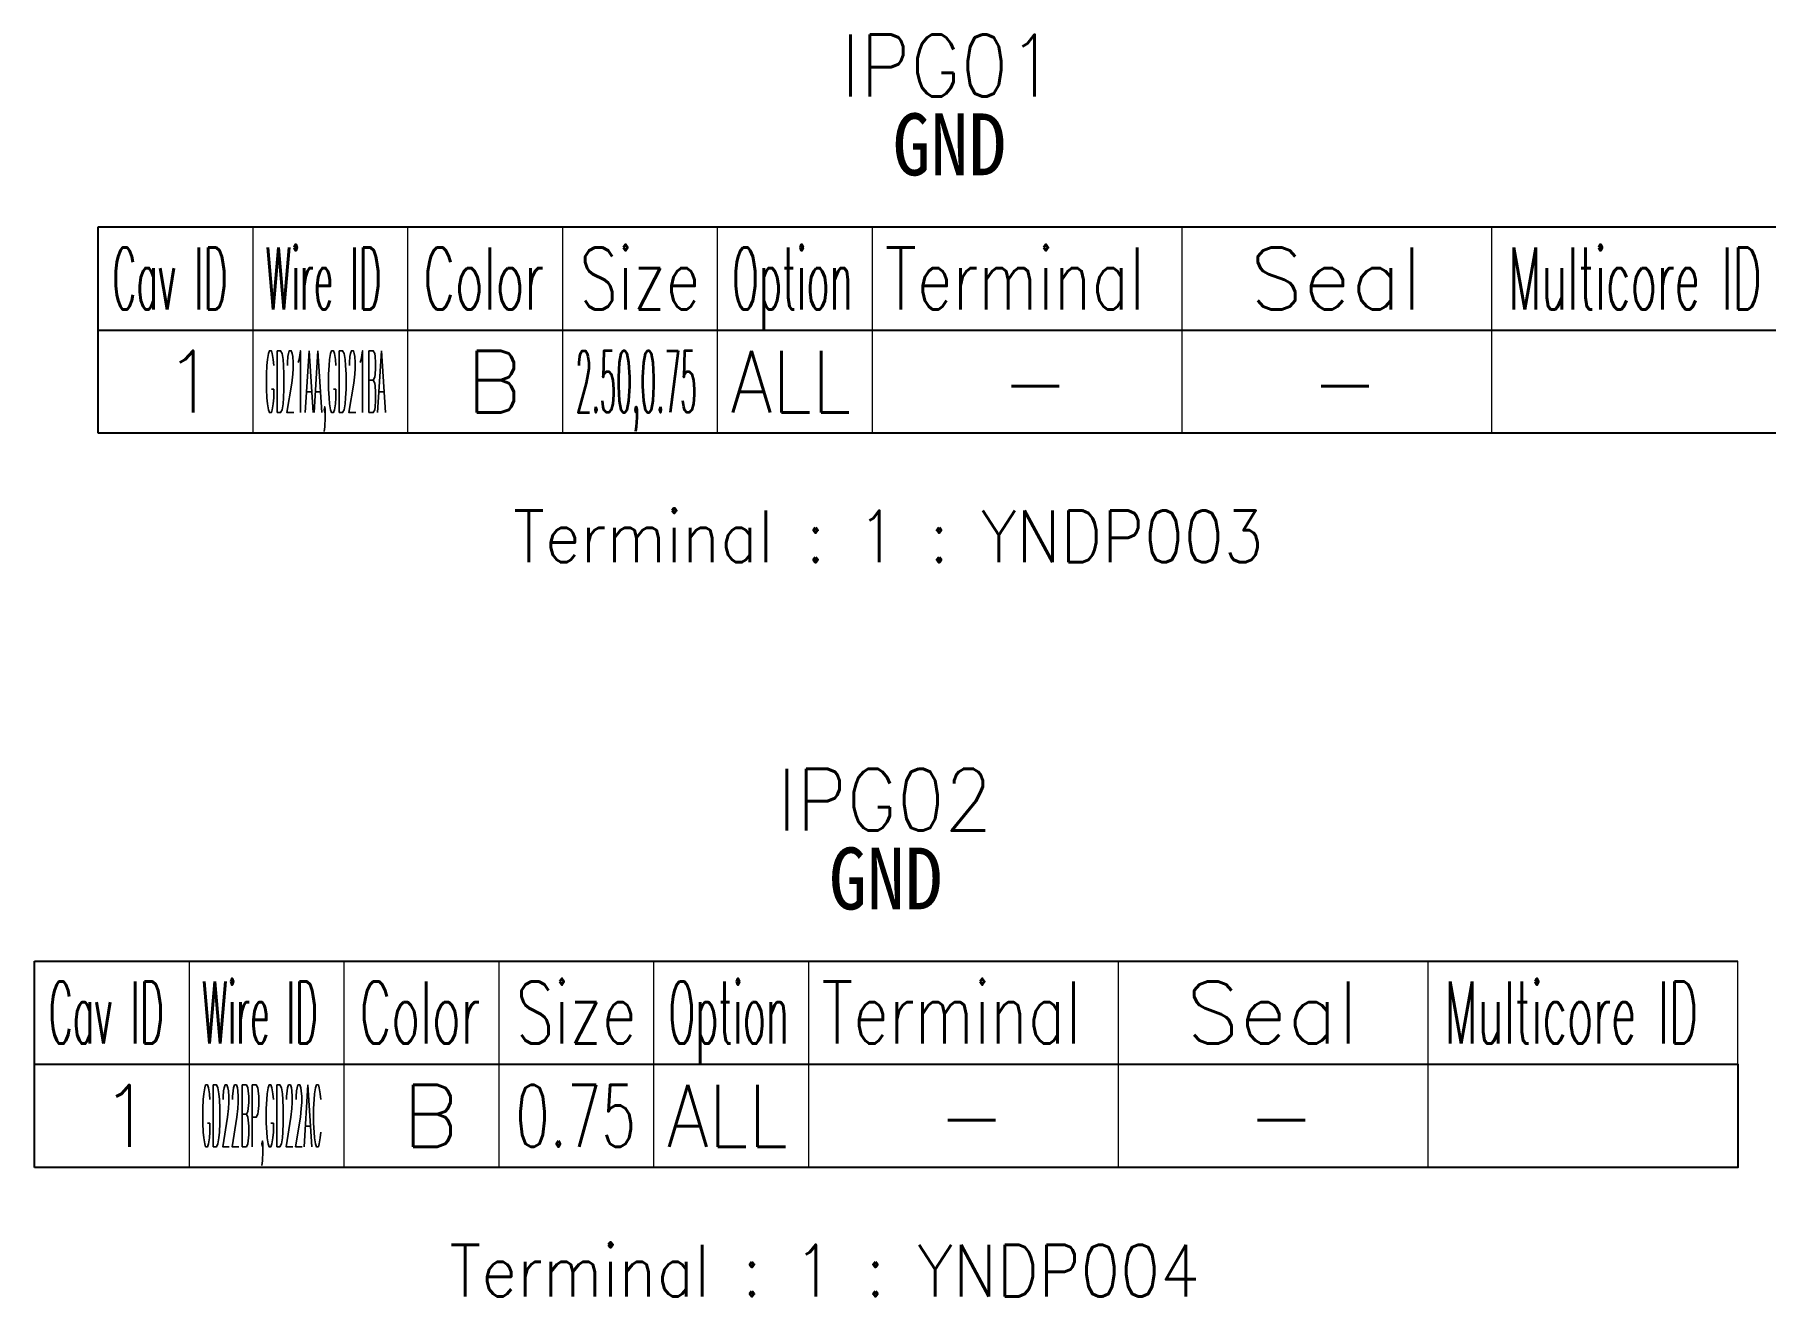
# Model space of a CAD drawing. Header units: inches. Extents: x 47316 to 59086, y 3141 to 11743.
# Drawn here: x 52111.6 to 52195.5, y 8707 to 8768.2 of the extents above; entities that cross this region are included whole.
import ezdxf

# ---------------------------------------------------------------- set-up
doc = ezdxf.new("R2010")
doc.units = ezdxf.units.IN
doc.header["$MEASUREMENT"] = 0
doc.styles.get("Standard").update_dxf_attribs({"font": ''})
doc.styles.get('Standard').set_extended_font_data('SimSun')

msp = doc.modelspace()

# ---------------------------------------------------------------- linework, layer by layer
at = {"color": 0, "linetype": 'Continuous', "lineweight": -2}
for p, q in [((52114.729, 8758.868), (52197.229, 8758.868)), ((52114.729, 8753.868), (52114.729, 8758.868)), ((52114.729, 8753.868), (52197.229, 8753.868)), ((52111.646, 8723.296), (52194.146, 8723.296)), ((52111.646, 8718.296), (52111.646, 8723.296)), ((52111.646, 8718.296), (52194.146, 8718.296))]:
    msp.add_line(p, q, dxfattribs=at)
at = {"color": 7, "linetype": 'Continuous', "lineweight": 15}
for p, q in [((52122.229, 8753.868), (52122.229, 8758.868)), ((52129.729, 8753.868), (52129.729, 8758.868)), ((52137.229, 8753.868), (52137.229, 8758.868)), ((52144.729, 8753.868), (52144.729, 8758.868)), ((52152.229, 8753.868), (52152.229, 8758.868)), ((52167.229, 8753.868), (52167.229, 8758.868)), ((52182.229, 8753.868), (52182.229, 8758.868)), ((52119.146, 8718.296), (52119.146, 8723.296)), ((52126.646, 8718.296), (52126.646, 8723.296)), ((52134.146, 8718.296), (52134.146, 8723.296)), ((52141.646, 8718.296), (52141.646, 8723.296)), ((52149.146, 8718.296), (52149.146, 8723.296)), ((52164.146, 8718.296), (52164.146, 8723.296)), ((52179.146, 8718.296), (52179.146, 8723.296)), ((52194.146, 8718.296), (52194.146, 8723.296))]:
    msp.add_line(p, q, dxfattribs=at)
at = {"color": 102, "linetype": 'Continuous', "lineweight": 15}
for p, q in [((52122.229, 8748.868), (52122.229, 8753.868)), ((52129.729, 8748.868), (52129.729, 8753.868)), ((52137.229, 8748.868), (52137.229, 8753.868)), ((52144.729, 8748.868), (52144.729, 8753.868)), ((52152.229, 8748.868), (52152.229, 8753.868)), ((52167.229, 8748.868), (52167.229, 8753.868)), ((52182.229, 8748.868), (52182.229, 8753.868)), ((52119.146, 8713.296), (52119.146, 8718.296)), ((52126.646, 8713.296), (52126.646, 8718.296)), ((52134.146, 8713.296), (52134.146, 8718.296)), ((52141.646, 8713.296), (52141.646, 8718.296)), ((52149.146, 8713.296), (52149.146, 8718.296)), ((52164.146, 8713.296), (52164.146, 8718.296)), ((52179.146, 8713.296), (52179.146, 8718.296))]:
    msp.add_line(p, q, dxfattribs=at)
at = {"color": 0, "linetype": 'Continuous', "lineweight": -2}
for points in [[(52114.729, 8748.868), (52114.729, 8753.868), (52197.229, 8753.868), (52197.229, 8748.868)], [(52111.646, 8713.296), (52111.646, 8718.296), (52194.146, 8718.296), (52194.146, 8713.296)]]:
    msp.add_lwpolyline(points, close=True, dxfattribs=at)

# ---------------------------------------------------------------- texts
at = {"color": 6, "linetype": 'Continuous', "lineweight": 20, "char_height": 3, "attachment_point": 1}
for s, insert, width in [('\\Fromans.shx;\\W0.9000000000;\\T1.0000000000;\\o\\lIPG01', (52150.708, 8768.185), 11.57143), ('\\f黑体|b0|i0|c1|p0;\\W0.9000000000;\\T1.0000000000;\\o\\lGND', (52153.203, 8764.368), 5.82472), ('\\Fromans.shx;\\W0.9000000000;\\T1.0000000000;\\o\\lIPG02', (52147.625, 8732.613), 11.57143), ('\\f黑体|b0|i0|c1|p0;\\W0.9000000000;\\T1.0000000000;\\o\\lGND', (52150.12, 8728.796), 5.82472)]:
    msp.add_mtext(s, dxfattribs=dict(at, insert=insert, width=width))
at = {"color": 7, "linetype": 'Continuous', "lineweight": 15, "char_height": 3, "attachment_point": 1}
for s, insert, width in [('\\Fromans.shx;\\W0.4026548673;\\T1.0000000000;\\o\\lWire ID', (52122.844, 8757.868), 6.5), ('\\Fromans.shx;\\W0.7222222222;\\T1.0000000000;\\o\\lSize', (52138.039, 8757.868), 6.5), ('\\Fromans.shx;\\W0.4595959596;\\T1.0000000000;\\o\\lOption', (52145.426, 8757.868), 6.5), ('\\Fromans.shx;\\W0.7480916031;\\T1.0000000000;\\o\\lTerminal', (52152.836, 8757.868), 14), ('\\Fromans.shx;\\W0.5185185185;\\T1.0000000000;\\o\\lMulticore ID', (52183.025, 8757.868), 14), ('\\Fromans.shx;\\W0.4292452830;\\T1.0000000000;\\o\\lCav ID', (52115.413, 8757.868), 6.5), ('\\Fromans.shx;\\W0.5687500000;\\T1.0000000000;\\o\\lColor', (52130.473, 8757.868), 6.5), ('\\Fromans.shx;\\W1.0000000000;\\T1.0000000000;\\o\\lSeal', (52170.515, 8757.868), 9.28571), ('\\Fromans.shx;\\W1.0000000000;\\T1.0000000000;\\o\\l1', (52117.908, 8752.868), 2.85714), ('\\Fromans.shx;\\W0.4292452830;\\T1.0000000000;\\o\\lCav ID', (52112.33, 8722.296), 6.5), ('\\Fromans.shx;\\W0.4026548673;\\T1.0000000000;\\o\\lWire ID', (52119.761, 8722.296), 6.5), ('\\Fromans.shx;\\W0.5687500000;\\T1.0000000000;\\o\\lColor', (52127.39, 8722.296), 6.5), ('\\Fromans.shx;\\W0.7222222222;\\T1.0000000000;\\o\\lSize', (52134.956, 8722.296), 6.5), ('\\Fromans.shx;\\W0.4595959596;\\T1.0000000000;\\o\\lOption', (52142.343, 8722.296), 6.5), ('\\Fromans.shx;\\W0.7480916031;\\T1.0000000000;\\o\\lTerminal', (52149.753, 8722.296), 14), ('\\Fromans.shx;\\W1.0000000000;\\T1.0000000000;\\o\\lSeal', (52167.432, 8722.296), 9.28571), ('\\Fromans.shx;\\W0.5185185185;\\T1.0000000000;\\o\\lMulticore ID', (52179.943, 8722.296), 14), ('\\Fromans.shx;\\W1.0000000000;\\T1.0000000000;\\o\\l1', (52114.825, 8717.296), 2.85714)]:
    msp.add_mtext(s, dxfattribs=dict(at, insert=insert, width=width))
at = {"color": 21, "linetype": 'Continuous', "lineweight": 15, "char_height": 3, "attachment_point": 1}
for s, insert, width in [('\\Fromans.shx;\\W0.1827309237;\\T1.0000000000;\\o\\lGD21AA,GD21BA', (52122.808, 8752.868), 6.5), ('\\Fromans.shx;\\W0.3033333333;\\T1.0000000000;\\o\\l2.50,0.75', (52137.859, 8752.868), 6.5), ('\\Fromans.shx;\\W1.0000000000;\\T1.0000000000;\\o\\l-', (52158.443, 8752.868), 3.71429), ('\\Fromans.shx;\\W0.1784313725;\\T1.0000000000;\\o\\lGD22BP,GD22AC', (52119.723, 8717.296), 6.5), ('\\Fromans.shx;\\W0.6500000000;\\T1.0000000000;\\o\\l0.75', (52134.925, 8717.296), 6.5), ('\\Fromans.shx;\\W1.0000000000;\\T1.0000000000;\\o\\l-', (52155.361, 8717.296), 3.71429)]:
    msp.add_mtext(s, dxfattribs=dict(at, insert=insert, width=width))
at = {"color": 140, "linetype": 'Continuous', "lineweight": 15, "char_height": 3, "attachment_point": 1}
for s, insert, width in [('\\Fromans.shx;\\W1.0000000000;\\T1.0000000000;\\o\\lB', (52132.551, 8752.868), 3), ('\\Fromans.shx;\\W0.8750000000;\\T1.0000000000;\\o\\lALL', (52145.354, 8752.868), 6.5), ('\\Fromans.shx;\\W1.0000000000;\\T1.0000000000;\\o\\l-', (52173.443, 8752.868), 3.71429), ('\\Fromans.shx;\\W1.0000000000;\\T1.0000000000;\\o\\lB', (52129.468, 8717.296), 3), ('\\Fromans.shx;\\W0.8750000000;\\T1.0000000000;\\o\\lALL', (52142.271, 8717.296), 6.5), ('\\Fromans.shx;\\W1.0000000000;\\T1.0000000000;\\o\\l-', (52170.361, 8717.296), 3.71429)]:
    msp.add_mtext(s, dxfattribs=dict(at, insert=insert, width=width))
at = {"color": 42, "linetype": 'Continuous', "lineweight": 15, "char_height": 2.5, "width": 42.53571, "attachment_point": 1}
for s, insert in [('\\Fromans.shx;\\W0.9000000000;\\T1.0000000000;\\o\\lTerminal : 1 : YNDP003', (52134.818, 8745.118)), ('\\Fromans.shx;\\W0.9000000000;\\T1.0000000000;\\o\\lTerminal : 1 : YNDP004', (52131.736, 8709.546))]:
    msp.add_mtext(s, dxfattribs=dict(at, insert=insert))

doc.saveas('drawing.dxf')
